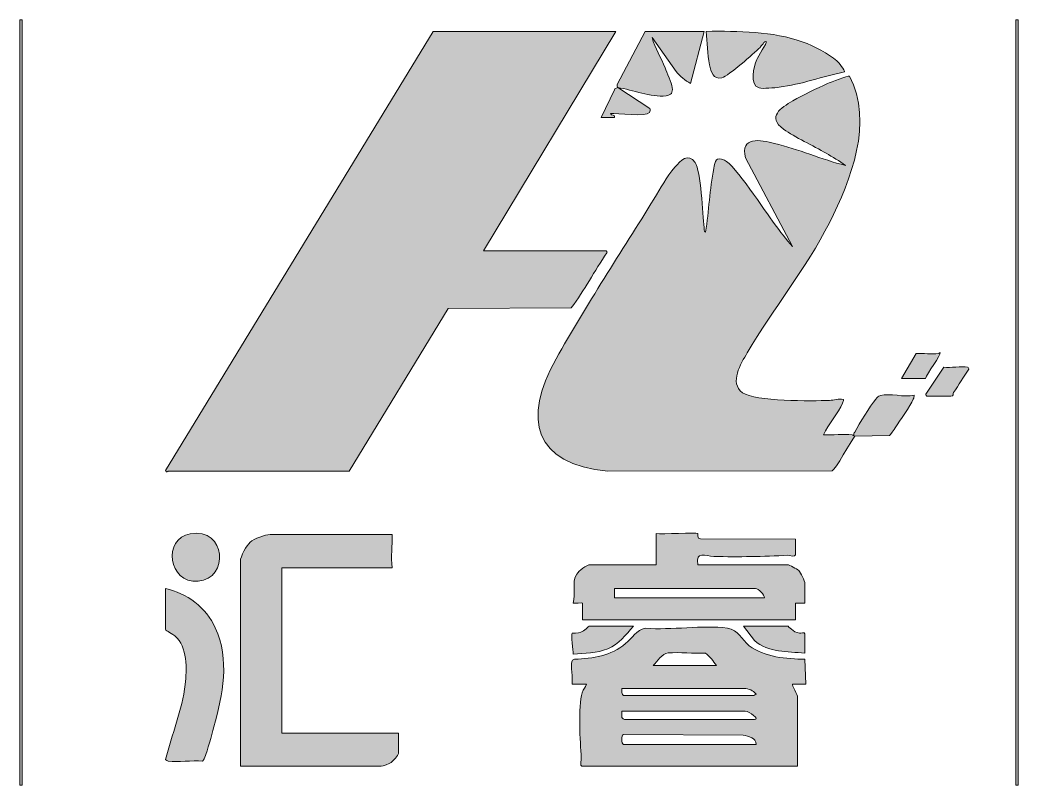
# Model space of a CAD drawing. Header units: millimetres. Extents: x -22 to 232, y 51 to 246.
import ezdxf

# ---------------------------------------------------------------- set-up
doc = ezdxf.new("R2010")
doc.units = ezdxf.units.MM
doc.header["$MEASUREMENT"] = 0
doc.layers.add('图层 1', color=7, linetype='Continuous', lineweight=0)

# ---------------------------------------------------------------- blocks, each defined once
blk = doc.blocks.new('Block_0')
at = {"layer": '图层 1', "true_color": 0x000000, "transparency": 33554687}
h = blk.add_hatch(color=18, dxfattribs=at)
h.dxf.hatch_style = 2
h.paths.add_polyline_path([(-21.7, 245.89), (-21.7, 51.15), (-22.22, 51.15), (-22.22, 245.89)])
h = blk.add_hatch(color=18, dxfattribs=at)
h.dxf.hatch_style = 2
h.paths.add_polyline_path([(231.25, 245.89), (231.77, 245.89), (231.77, 51.15), (231.25, 51.15)])
h = blk.add_hatch(color=18, dxfattribs=at)
h.dxf.hatch_style = 2
edge = h.paths.add_edge_path()
edge.add_spline(control_points=[(129.38, 242.98), (129.38, 242.98), (95.78, 187.15), (95.78, 187.15), (95.78, 187.15), (126.87, 187.15), (126.87, 187.15), (126.9, 187.15), (127.38, 186.77), (127.15, 186.61), (123.97, 182.07), (121.42, 177), (118.09, 172.65), (118.09, 172.65), (86.78, 172.47), (86.78, 172.47), (86.78, 172.47), (61.52, 131.06), (61.52, 131.06), (61.52, 131.06), (15.48, 131.06), (15.48, 131.06), (15.38, 131.06), (15.23, 130.53), (14.82, 131.19), (14.82, 131.19), (82.95, 242.98), (82.95, 242.98), (82.95, 242.98), (129.38, 242.98), (129.38, 242.98)], knot_values=[0, 0, 0, 0, 1, 1, 1, 2, 2, 2, 3, 3, 3, 4, 4, 4, 5, 5, 5, 6, 6, 6, 7, 7, 7, 8, 8, 8, 9, 9, 9, 10, 10, 10, 10], degree=3, periodic=0)
h = blk.add_hatch(color=18, dxfattribs=at)
h.dxf.hatch_style = 2
edge = h.paths.add_edge_path()
edge.add_spline(control_points=[(129.91, 228.69), (129.93, 228.72), (129.62, 229.06), (129.78, 229.46), (129.78, 229.46), (136.92, 242.98), (136.92, 242.98), (136.92, 242.98), (151.87, 242.98), (151.87, 242.98), (151.87, 242.98), (148.43, 229.75), (148.43, 229.75), (146.92, 230.41), (145.86, 231.65), (144.73, 232.79), (144.73, 232.79), (138.64, 241.39), (138.64, 241.39), (139.41, 238.72), (140.92, 236.29), (141.94, 233.7), (142.42, 232.49), (143.58, 229.81), (143.76, 228.69), (143.98, 227.32), (143.49, 226.77), (142.19, 226.6), (138.26, 226.08), (133.76, 228.11), (129.91, 228.69), (129.91, 228.69), (138.06, 223.35), (138.06, 223.35), (138.22, 223.06), (138.15, 222.61), (137.98, 222.33), (137.26, 221.13), (129.72, 222.18), (128.06, 222.07), (128.13, 221.43), (129.39, 221.91), (129.12, 221.02), (129.12, 221.02), (125.68, 221.02), (125.68, 221.02), (125.68, 221.02), (129.05, 228.1), (129.05, 228.1), (129.11, 228.58), (129.88, 228.64), (129.91, 228.69)], knot_values=[0, 0, 0, 0, 1, 1, 1, 2, 2, 2, 3, 3, 3, 4, 4, 4, 5, 5, 5, 6, 6, 6, 7, 7, 7, 8, 8, 8, 9, 9, 9, 10, 10, 10, 11, 11, 11, 12, 12, 12, 13, 13, 13, 14, 14, 14, 15, 15, 15, 16, 16, 16, 17, 17, 17, 17], degree=3, periodic=0)
h = blk.add_hatch(color=18, dxfattribs=at)
h.dxf.hatch_style = 2
edge = h.paths.add_edge_path()
edge.add_spline(control_points=[(185.65, 235.48), (185.98, 235.17), (187.86, 232.96), (187.59, 232.66), (182.1, 231.53), (176.55, 229.47), (170.98, 228.76), (169.92, 228.63), (166.76, 228.31), (165.89, 228.59), (163.29, 229.43), (164.53, 233.99), (165.27, 235.8), (165.54, 236.47), (167.93, 240.15), (167.74, 240.33), (167.34, 240.73), (166.38, 239.13), (166.13, 238.9), (164.37, 237.25), (158.31, 231.73), (156.38, 231.19), (154.21, 230.59), (153.67, 232.7), (153.27, 234.45), (152.64, 237.19), (152.74, 240.19), (152.4, 242.98), (160.67, 243.07), (169.21, 243.07), (177.08, 240.27), (179.63, 239.35), (183.66, 237.29), (185.65, 235.48)], knot_values=[0, 0, 0, 0, 1, 1, 1, 2, 2, 2, 3, 3, 3, 4, 4, 4, 5, 5, 5, 6, 6, 6, 7, 7, 7, 8, 8, 8, 9, 9, 9, 10, 10, 10, 11, 11, 11, 11], degree=3, periodic=0)
h = blk.add_hatch(color=18, dxfattribs=at)
h.dxf.hatch_style = 2
edge = h.paths.add_edge_path()
edge.add_spline(control_points=[(189.57, 140.32), (189.66, 140.31), (189.77, 140.02), (189.97, 140.05), (189.94, 140.39), (190.05, 140.69), (190.22, 140.99), (191.48, 143.2), (194.04, 147.56), (195.57, 149.4), (195.98, 149.9), (196.09, 150.09), (196.76, 150.28), (199.11, 150.94), (202.81, 149.76), (205.32, 150.37), (205.37, 150), (205.27, 149.71), (205.11, 149.38), (204.32, 147.63), (201.71, 143.89), (200.51, 142.08), (200.28, 141.73), (199.24, 140.15), (199.06, 140.09), (199.06, 140.09), (190.24, 139.92), (190.24, 139.92), (189.22, 138.79), (185.31, 131.35), (184.5, 131.11), (184.5, 131.11), (127.39, 131.05), (127.39, 131.05), (108.55, 132.79), (105.63, 144.3), (114.2, 159.6), (121.81, 173.17), (130.89, 187), (139.12, 200.3), (140.85, 203.09), (142.21, 205.9), (144.47, 208.44), (145.88, 210.03), (147.81, 212.19), (149.6, 209.62), (151.05, 207.55), (151.52, 196.35), (151.86, 193.09), (151.91, 192.64), (151.81, 192.22), (152.27, 191.91), (153.08, 197.2), (153.35, 202.87), (154.33, 208.11), (154.68, 210.02), (154.85, 211.19), (157.08, 210.22), (159.58, 209.13), (167.54, 197.03), (169.75, 194.05), (171.22, 192.07), (172.74, 190.06), (174.36, 188.21), (174.36, 188.21), (162.4, 210.77), (162.4, 210.77), (160.99, 216.4), (166.23, 215.35), (169.8, 214.48), (175.78, 213.01), (181.85, 210.39), (187.85, 208.85), (186.3, 209.99), (184.57, 210.99), (182.91, 211.97), (179.68, 213.87), (174.99, 216.01), (172.11, 218.1), (167.81, 221.22), (171.4, 223.52), (174.45, 225.29), (176.98, 226.77), (180.59, 228.51), (183.29, 229.68), (184.06, 230.01), (188.5, 231.81), (188.88, 231.57), (195.04, 219.85), (189.27, 205.21), (183.76, 194.28), (177.83, 182.51), (169.46, 172.42), (162.87, 161.2), (161.25, 158.43), (158.19, 153.54), (161.65, 151.02), (164.86, 148.69), (179.37, 148.89), (183.76, 149.04), (184.89, 149.08), (186.11, 149.54), (187.32, 149.31), (187.4, 148.94), (187.26, 148.66), (187.12, 148.33), (186.06, 145.82), (183.38, 142.98), (182.3, 140.32), (184.59, 140.11), (187.35, 140.6), (189.57, 140.32)], knot_values=[0, 0, 0, 0, 1, 1, 1, 2, 2, 2, 3, 3, 3, 4, 4, 4, 5, 5, 5, 6, 6, 6, 7, 7, 7, 8, 8, 8, 9, 9, 9, 10, 10, 10, 11, 11, 11, 12, 12, 12, 13, 13, 13, 14, 14, 14, 15, 15, 15, 16, 16, 16, 17, 17, 17, 18, 18, 18, 19, 19, 19, 20, 20, 20, 21, 21, 21, 22, 22, 22, 23, 23, 23, 24, 24, 24, 25, 25, 25, 26, 26, 26, 27, 27, 27, 28, 28, 28, 29, 29, 29, 30, 30, 30, 31, 31, 31, 32, 32, 32, 33, 33, 33, 34, 34, 34, 35, 35, 35, 36, 36, 36, 37, 37, 37, 37], degree=3, periodic=0)
h = blk.add_hatch(color=18, dxfattribs=at)
h.dxf.hatch_style = 2
edge = h.paths.add_edge_path()
edge.add_spline(control_points=[(211.53, 160.95), (211.63, 160.97), (211.72, 161.28), (211.93, 161.22), (212.3, 160.73), (208.5, 155.74), (208.23, 154.6), (208.23, 154.6), (202.14, 154.6), (202.14, 154.6), (202.14, 154.6), (205.85, 160.95), (205.85, 160.95), (207.63, 161.13), (209.81, 160.72), (211.53, 160.95)], knot_values=[0, 0, 0, 0, 1, 1, 1, 2, 2, 2, 3, 3, 3, 4, 4, 4, 5, 5, 5, 5], degree=3, periodic=0)
h = blk.add_hatch(color=18, dxfattribs=at)
h.dxf.hatch_style = 2
edge = h.paths.add_edge_path()
edge.add_spline(control_points=[(218.94, 157.52), (219.02, 157.5), (219.45, 157.13), (219.22, 156.98), (217.89, 155.02), (216.7, 152.98), (215.35, 151.04), (215.21, 150.83), (215.45, 150.11), (214.71, 150.11), (214.71, 150.11), (208.62, 150.11), (208.62, 150.11), (208.59, 150.11), (208.11, 150.48), (208.34, 150.65), (208.34, 150.65), (212.86, 157.52), (212.86, 157.52), (214.53, 157.24), (217.45, 157.89), (218.94, 157.52)], knot_values=[0, 0, 0, 0, 1, 1, 1, 2, 2, 2, 3, 3, 3, 4, 4, 4, 5, 5, 5, 6, 6, 6, 7, 7, 7, 7], degree=3, periodic=0)
h = blk.add_hatch(color=18, dxfattribs=at)
h.dxf.hatch_style = 2
edge = h.paths.add_edge_path()
edge.add_spline(control_points=[(21.1, 115.12), (30.33, 116.71), (31.1, 103.67), (23.12, 103.03), (15.42, 102.42), (14.09, 113.91), (21.1, 115.12)], knot_values=[0, 0, 0, 0, 1, 1, 1, 2, 2, 2, 2], degree=3, periodic=0)
h = blk.add_hatch(color=18, dxfattribs=at)
h.dxf.hatch_style = 2
edge = h.paths.add_edge_path()
edge.add_spline(control_points=[(72.5, 114.92), (72.63, 112.06), (72.08, 109.3), (72.48, 106.46), (72.48, 106.46), (44.45, 106.45), (44.45, 106.45), (44.45, 106.45), (44.45, 64.38), (44.45, 64.38), (44.45, 64.38), (74.08, 64.38), (74.08, 64.38), (74.08, 64.38), (74.08, 59.22), (74.08, 59.22), (74.08, 58.8), (72.67, 57.14), (72.22, 56.85), (71.87, 56.63), (69.99, 55.92), (69.72, 55.92), (69.72, 55.92), (33.87, 55.92), (33.87, 55.92), (33.87, 55.92), (33.87, 108.17), (33.87, 108.17), (33.87, 109.27), (35.47, 112.2), (36.34, 112.97), (37.28, 113.81), (40.21, 114.92), (41.41, 114.92), (41.41, 114.92), (72.5, 114.92), (72.5, 114.92)], knot_values=[0, 0, 0, 0, 1, 1, 1, 2, 2, 2, 3, 3, 3, 4, 4, 4, 5, 5, 5, 6, 6, 6, 7, 7, 7, 8, 8, 8, 9, 9, 9, 10, 10, 10, 11, 11, 11, 12, 12, 12, 12], degree=3, periodic=0)
h = blk.add_hatch(color=18, dxfattribs=at)
h.dxf.hatch_style = 2
edge = h.paths.add_edge_path()
edge.add_spline(control_points=[(167.22, 98.78), (167.32, 99.59), (165.69, 101.16), (164.97, 101.16), (164.97, 101.16), (129.12, 101.16), (129.12, 101.16), (129.12, 101.16), (129.12, 98.78), (129.12, 98.78), (129.12, 98.78), (167.22, 98.78), (167.22, 98.78)], knot_values=[0, 0, 0, 0, 1, 1, 1, 2, 2, 2, 3, 3, 3, 4, 4, 4, 4], degree=3, periodic=0)
edge = h.paths.add_edge_path()
edge.add_spline(control_points=[(150.28, 115.18), (150.38, 115.08), (150.05, 113.79), (150.94, 113.86), (150.94, 113.86), (175.15, 113.73), (175.15, 113.73), (175.15, 113.73), (175.15, 109.76), (175.15, 109.76), (175.15, 109.07), (173.62, 109.66), (173.18, 109.64), (167.07, 109.32), (160.6, 109.16), (154.37, 109.35), (152.14, 109.42), (149.71, 110.89), (150.28, 107.24), (150.28, 107.24), (173.17, 107.24), (173.17, 107.24), (173.49, 107.24), (175.62, 106.12), (175.95, 105.79), (176.53, 105.22), (177.54, 103.11), (177.54, 102.35), (177.54, 102.35), (177.54, 97.45), (177.54, 97.45), (177.54, 97.34), (175.15, 97.57), (175.15, 97.45), (175.15, 97.45), (175.15, 93.22), (175.15, 93.22), (175.15, 93.22), (120.91, 93.22), (120.91, 93.22), (120.91, 93.22), (120.91, 97.45), (120.91, 97.45), (120.91, 97.57), (118.83, 97.37), (118.53, 97.46), (119.3, 99.77), (118.1, 102.74), (119.47, 104.85), (120, 105.66), (121.96, 107.24), (122.9, 107.24), (122.9, 107.24), (139.7, 107.24), (139.7, 107.24), (139.7, 107.24), (139.7, 115.18), (139.7, 115.18), (141.04, 114.88), (149.93, 115.57), (150.28, 115.18)], knot_values=[0, 0, 0, 0, 1, 1, 1, 2, 2, 2, 3, 3, 3, 4, 4, 4, 5, 5, 5, 6, 6, 6, 7, 7, 7, 8, 8, 8, 9, 9, 9, 10, 10, 10, 11, 11, 11, 12, 12, 12, 13, 13, 13, 14, 14, 14, 15, 15, 15, 16, 16, 16, 17, 17, 17, 18, 18, 18, 19, 19, 19, 20, 20, 20, 20], degree=3, periodic=0)
h = blk.add_hatch(color=18, dxfattribs=at)
h.dxf.hatch_style = 2
edge = h.paths.add_edge_path()
edge.add_spline(control_points=[(15.48, 57.24), (15.42, 57.25), (14.83, 57.51), (14.81, 57.66), (16.41, 63.93), (19.06, 70.28), (19.81, 76.72), (20.26, 80.61), (20.48, 86.34), (17.2, 89.12), (16.76, 89.5), (14.82, 90.48), (14.82, 90.71), (14.82, 90.71), (14.82, 101.16), (14.82, 101.16), (20.23, 100.07), (25.18, 96.23), (27.48, 91.2), (31.2, 83.05), (29.42, 74.21), (27.12, 65.97), (26.47, 63.62), (25.61, 60.2), (24.74, 58.03), (24.61, 57.72), (24.47, 57.45), (24.21, 57.24), (21.53, 57.53), (18.05, 56.84), (15.48, 57.24)], knot_values=[0, 0, 0, 0, 1, 1, 1, 2, 2, 2, 3, 3, 3, 4, 4, 4, 5, 5, 5, 6, 6, 6, 7, 7, 7, 8, 8, 8, 9, 9, 9, 10, 10, 10, 10], degree=3, periodic=0)
h = blk.add_hatch(color=18, dxfattribs=at)
h.dxf.hatch_style = 2
edge = h.paths.add_edge_path()
edge.add_spline(control_points=[(131.37, 61.47), (131.37, 61.47), (165.1, 61.47), (165.1, 61.47), (165.24, 63.23), (163.11, 63.53), (161.79, 63.85), (161.79, 63.85), (131.37, 64.03), (131.37, 64.03), (130.69, 63.81), (130.83, 61.64), (131.37, 61.47)], knot_values=[0, 0, 0, 0, 1, 1, 1, 2, 2, 2, 3, 3, 3, 4, 4, 4, 4], degree=3, periodic=0)
edge = h.paths.add_edge_path()
edge.add_spline(control_points=[(130.97, 69.94), (130.98, 68.61), (130.58, 67.82), (132.16, 67.82), (132.16, 67.82), (164.7, 67.82), (164.7, 67.82), (166.13, 67.82), (163.47, 69.94), (162.32, 69.94), (162.32, 69.94), (130.97, 69.94), (130.97, 69.94)], knot_values=[0, 0, 0, 0, 1, 1, 1, 2, 2, 2, 3, 3, 3, 4, 4, 4, 4], degree=3, periodic=0)
edge = h.paths.add_edge_path()
edge.add_spline(control_points=[(131.37, 73.91), (131.37, 73.91), (164.44, 73.91), (164.44, 73.91), (164.48, 73.91), (165.13, 74.23), (165.1, 74.3), (164.35, 75.32), (163.27, 75.6), (162.05, 75.76), (162.05, 75.76), (130.98, 75.75), (130.98, 75.75), (130.93, 75.25), (130.85, 74.07), (131.37, 73.91)], knot_values=[0, 0, 0, 0, 1, 1, 1, 2, 2, 2, 3, 3, 3, 4, 4, 4, 5, 5, 5, 5], degree=3, periodic=0)
edge = h.paths.add_edge_path()
edge.add_spline(control_points=[(155.05, 81.58), (154.14, 82.65), (153.39, 83.89), (152.21, 84.7), (149.19, 84.57), (145.69, 85.06), (142.73, 84.77), (141.18, 84.62), (139.98, 82.66), (138.91, 81.58), (138.91, 81.58), (155.05, 81.58), (155.05, 81.58)], knot_values=[0, 0, 0, 0, 1, 1, 1, 2, 2, 2, 3, 3, 3, 4, 4, 4, 4], degree=3, periodic=0)
edge = h.paths.add_edge_path()
edge.add_spline(control_points=[(118.27, 82.77), (118.33, 82.98), (118.69, 83.16), (118.93, 83.17), (123.63, 83.28), (128.18, 84.13), (131.89, 87.14), (133.56, 88.5), (134.65, 90.63), (136.98, 91.04), (143.44, 90.54), (151.54, 91.93), (157.8, 91.08), (160.64, 90.69), (161.39, 88.15), (163.38, 86.61), (167.13, 83.71), (172.94, 83.22), (177.54, 83.17), (177.54, 83.17), (177.8, 76.82), (177.8, 76.82), (177.8, 76.82), (174.36, 76.82), (174.36, 76.82), (174.18, 76.65), (175.68, 73.96), (175.68, 73.51), (175.68, 73.51), (175.68, 55.92), (175.68, 55.92), (175.68, 55.92), (120.78, 55.92), (120.78, 55.92), (120.27, 55.92), (120.66, 57.73), (120.63, 58.16), (120.37, 62.1), (119.75, 71.14), (120.83, 74.65), (121.12, 75.61), (121.73, 75.96), (121.97, 76.82), (121.97, 76.82), (118.27, 76.82), (118.27, 76.82), (118.56, 78.32), (117.88, 81.51), (118.27, 82.77)], knot_values=[0, 0, 0, 0, 1, 1, 1, 2, 2, 2, 3, 3, 3, 4, 4, 4, 5, 5, 5, 6, 6, 6, 7, 7, 7, 8, 8, 8, 9, 9, 9, 10, 10, 10, 11, 11, 11, 12, 12, 12, 13, 13, 13, 14, 14, 14, 15, 15, 15, 16, 16, 16, 16], degree=3, periodic=0)
h = blk.add_hatch(color=18, dxfattribs=at)
h.dxf.hatch_style = 2
edge = h.paths.add_edge_path()
edge.add_spline(control_points=[(133.88, 91.63), (131.95, 89.35), (130.24, 87.02), (127.36, 85.85), (124.57, 84.71), (121.5, 84.62), (118.53, 84.49), (118.62, 85.29), (117.96, 89.48), (118.27, 89.78), (118.35, 89.86), (119.82, 89.79), (120.53, 90.03), (121.33, 90.31), (122.5, 91.63), (122.63, 91.63), (122.63, 91.63), (133.88, 91.63), (133.88, 91.63)], knot_values=[0, 0, 0, 0, 1, 1, 1, 2, 2, 2, 3, 3, 3, 4, 4, 4, 5, 5, 5, 6, 6, 6, 6], degree=3, periodic=0)
h = blk.add_hatch(color=18, dxfattribs=at)
h.dxf.hatch_style = 2
edge = h.paths.add_edge_path()
edge.add_spline(control_points=[(177.54, 84.75), (173.05, 85.11), (168.33, 84.86), (164.69, 87.92), (164.69, 87.92), (161.92, 91.63), (161.92, 91.63), (161.92, 91.63), (173.17, 91.63), (173.17, 91.63), (173.35, 91.63), (174.53, 90.03), (176.12, 89.79), (176.43, 89.74), (177.54, 90.19), (177.54, 89.65), (177.54, 89.65), (177.54, 84.75), (177.54, 84.75)], knot_values=[0, 0, 0, 0, 1, 1, 1, 2, 2, 2, 3, 3, 3, 4, 4, 4, 5, 5, 5, 6, 6, 6, 6], degree=3, periodic=0)
at = {"layer": '图层 1'}
for points in [[(-21.7, 245.89), (-21.7, 51.15), (-22.22, 51.15), (-22.22, 245.89)], [(231.25, 245.89), (231.77, 245.89), (231.77, 51.15), (231.25, 51.15)]]:
    blk.add_lwpolyline(points, close=True, dxfattribs=at)
for points, knots in [([(129.38, 242.98), (129.38, 242.98), (95.78, 187.15), (95.78, 187.15), (95.78, 187.15), (126.87, 187.15), (126.87, 187.15), (126.9, 187.15), (127.38, 186.77), (127.15, 186.61), (123.97, 182.07), (121.42, 177), (118.09, 172.65), (118.09, 172.65), (86.78, 172.47), (86.78, 172.47), (86.78, 172.47), (61.52, 131.06), (61.52, 131.06), (61.52, 131.06), (15.48, 131.06), (15.48, 131.06), (15.38, 131.06), (15.23, 130.53), (14.82, 131.19), (14.82, 131.19), (82.95, 242.98), (82.95, 242.98), (82.95, 242.98), (129.38, 242.98), (129.38, 242.98)], [0, 0, 0, 0, 1, 1, 1, 2, 2, 2, 3, 3, 3, 4, 4, 4, 5, 5, 5, 6, 6, 6, 7, 7, 7, 8, 8, 8, 9, 9, 9, 10, 10, 10, 10]), ([(129.91, 228.69), (129.93, 228.72), (129.62, 229.06), (129.78, 229.46), (129.78, 229.46), (136.92, 242.98), (136.92, 242.98), (136.92, 242.98), (151.87, 242.98), (151.87, 242.98), (151.87, 242.98), (148.43, 229.75), (148.43, 229.75), (146.92, 230.41), (145.86, 231.65), (144.73, 232.79), (144.73, 232.79), (138.64, 241.39), (138.64, 241.39), (139.41, 238.72), (140.92, 236.29), (141.94, 233.7), (142.42, 232.49), (143.58, 229.81), (143.76, 228.69), (143.98, 227.32), (143.49, 226.77), (142.19, 226.6), (138.26, 226.08), (133.76, 228.11), (129.91, 228.69), (129.91, 228.69), (138.06, 223.35), (138.06, 223.35), (138.22, 223.06), (138.15, 222.61), (137.98, 222.33), (137.26, 221.13), (129.72, 222.18), (128.06, 222.07), (128.13, 221.43), (129.39, 221.91), (129.12, 221.02), (129.12, 221.02), (125.68, 221.02), (125.68, 221.02), (125.68, 221.02), (129.05, 228.1), (129.05, 228.1), (129.11, 228.58), (129.88, 228.64), (129.91, 228.69)], [0, 0, 0, 0, 1, 1, 1, 2, 2, 2, 3, 3, 3, 4, 4, 4, 5, 5, 5, 6, 6, 6, 7, 7, 7, 8, 8, 8, 9, 9, 9, 10, 10, 10, 11, 11, 11, 12, 12, 12, 13, 13, 13, 14, 14, 14, 15, 15, 15, 16, 16, 16, 17, 17, 17, 17]), ([(185.65, 235.48), (185.98, 235.17), (187.86, 232.96), (187.59, 232.66), (182.1, 231.53), (176.55, 229.47), (170.98, 228.76), (169.92, 228.63), (166.76, 228.31), (165.89, 228.59), (163.29, 229.43), (164.53, 233.99), (165.27, 235.8), (165.54, 236.47), (167.93, 240.15), (167.74, 240.33), (167.34, 240.73), (166.38, 239.13), (166.13, 238.9), (164.37, 237.25), (158.31, 231.73), (156.38, 231.19), (154.21, 230.59), (153.67, 232.7), (153.27, 234.45), (152.64, 237.19), (152.74, 240.19), (152.4, 242.98), (160.67, 243.07), (169.21, 243.07), (177.08, 240.27), (179.63, 239.35), (183.66, 237.29), (185.65, 235.48)], [0, 0, 0, 0, 1, 1, 1, 2, 2, 2, 3, 3, 3, 4, 4, 4, 5, 5, 5, 6, 6, 6, 7, 7, 7, 8, 8, 8, 9, 9, 9, 10, 10, 10, 11, 11, 11, 11]), ([(189.57, 140.32), (189.66, 140.31), (189.77, 140.02), (189.97, 140.05), (189.94, 140.39), (190.05, 140.69), (190.22, 140.99), (191.48, 143.2), (194.04, 147.56), (195.57, 149.4), (195.98, 149.9), (196.09, 150.09), (196.76, 150.28), (199.11, 150.94), (202.81, 149.76), (205.32, 150.37), (205.37, 150), (205.27, 149.71), (205.11, 149.38), (204.32, 147.63), (201.71, 143.89), (200.51, 142.08), (200.28, 141.73), (199.24, 140.15), (199.06, 140.09), (199.06, 140.09), (190.24, 139.92), (190.24, 139.92), (189.22, 138.79), (185.31, 131.35), (184.5, 131.11), (184.5, 131.11), (127.39, 131.05), (127.39, 131.05), (108.55, 132.79), (105.63, 144.3), (114.2, 159.6), (121.81, 173.17), (130.89, 187), (139.12, 200.3), (140.85, 203.09), (142.21, 205.9), (144.47, 208.44), (145.88, 210.03), (147.81, 212.19), (149.6, 209.62), (151.05, 207.55), (151.52, 196.35), (151.86, 193.09), (151.91, 192.64), (151.81, 192.22), (152.27, 191.91), (153.08, 197.2), (153.35, 202.87), (154.33, 208.11), (154.68, 210.02), (154.85, 211.19), (157.08, 210.22), (159.58, 209.13), (167.54, 197.03), (169.75, 194.05), (171.22, 192.07), (172.74, 190.06), (174.36, 188.21), (174.36, 188.21), (162.4, 210.77), (162.4, 210.77), (160.99, 216.4), (166.23, 215.35), (169.8, 214.48), (175.78, 213.01), (181.85, 210.39), (187.85, 208.85), (186.3, 209.99), (184.57, 210.99), (182.91, 211.97), (179.68, 213.87), (174.99, 216.01), (172.11, 218.1), (167.81, 221.22), (171.4, 223.52), (174.45, 225.29), (176.98, 226.77), (180.59, 228.51), (183.29, 229.68), (184.06, 230.01), (188.5, 231.81), (188.88, 231.57), (195.04, 219.85), (189.27, 205.21), (183.76, 194.28), (177.83, 182.51), (169.46, 172.42), (162.87, 161.2), (161.25, 158.43), (158.19, 153.54), (161.65, 151.02), (164.86, 148.69), (179.37, 148.89), (183.76, 149.04), (184.89, 149.08), (186.11, 149.54), (187.32, 149.31), (187.4, 148.94), (187.26, 148.66), (187.12, 148.33), (186.06, 145.82), (183.38, 142.98), (182.3, 140.32), (184.59, 140.11), (187.35, 140.6), (189.57, 140.32)], [0, 0, 0, 0, 1, 1, 1, 2, 2, 2, 3, 3, 3, 4, 4, 4, 5, 5, 5, 6, 6, 6, 7, 7, 7, 8, 8, 8, 9, 9, 9, 10, 10, 10, 11, 11, 11, 12, 12, 12, 13, 13, 13, 14, 14, 14, 15, 15, 15, 16, 16, 16, 17, 17, 17, 18, 18, 18, 19, 19, 19, 20, 20, 20, 21, 21, 21, 22, 22, 22, 23, 23, 23, 24, 24, 24, 25, 25, 25, 26, 26, 26, 27, 27, 27, 28, 28, 28, 29, 29, 29, 30, 30, 30, 31, 31, 31, 32, 32, 32, 33, 33, 33, 34, 34, 34, 35, 35, 35, 36, 36, 36, 37, 37, 37, 37]), ([(211.53, 160.95), (211.63, 160.97), (211.72, 161.28), (211.93, 161.22), (212.3, 160.73), (208.5, 155.74), (208.23, 154.6), (208.23, 154.6), (202.14, 154.6), (202.14, 154.6), (202.14, 154.6), (205.85, 160.95), (205.85, 160.95), (207.63, 161.13), (209.81, 160.72), (211.53, 160.95)], [0, 0, 0, 0, 1, 1, 1, 2, 2, 2, 3, 3, 3, 4, 4, 4, 5, 5, 5, 5]), ([(218.94, 157.52), (219.02, 157.5), (219.45, 157.13), (219.22, 156.98), (217.89, 155.02), (216.7, 152.98), (215.35, 151.04), (215.21, 150.83), (215.45, 150.11), (214.71, 150.11), (214.71, 150.11), (208.62, 150.11), (208.62, 150.11), (208.59, 150.11), (208.11, 150.48), (208.34, 150.65), (208.34, 150.65), (212.86, 157.52), (212.86, 157.52), (214.53, 157.24), (217.45, 157.89), (218.94, 157.52)], [0, 0, 0, 0, 1, 1, 1, 2, 2, 2, 3, 3, 3, 4, 4, 4, 5, 5, 5, 6, 6, 6, 7, 7, 7, 7]), ([(21.1, 115.12), (30.33, 116.71), (31.1, 103.67), (23.12, 103.03), (15.42, 102.42), (14.09, 113.91), (21.1, 115.12)], [0, 0, 0, 0, 1, 1, 1, 2, 2, 2, 2]), ([(72.5, 114.92), (72.63, 112.06), (72.08, 109.3), (72.48, 106.46), (72.48, 106.46), (44.45, 106.45), (44.45, 106.45), (44.45, 106.45), (44.45, 64.38), (44.45, 64.38), (44.45, 64.38), (74.08, 64.38), (74.08, 64.38), (74.08, 64.38), (74.08, 59.22), (74.08, 59.22), (74.08, 58.8), (72.67, 57.14), (72.22, 56.85), (71.87, 56.63), (69.99, 55.92), (69.72, 55.92), (69.72, 55.92), (33.87, 55.92), (33.87, 55.92), (33.87, 55.92), (33.87, 108.17), (33.87, 108.17), (33.87, 109.27), (35.47, 112.2), (36.34, 112.97), (37.28, 113.81), (40.21, 114.92), (41.41, 114.92), (41.41, 114.92), (72.5, 114.92), (72.5, 114.92)], [0, 0, 0, 0, 1, 1, 1, 2, 2, 2, 3, 3, 3, 4, 4, 4, 5, 5, 5, 6, 6, 6, 7, 7, 7, 8, 8, 8, 9, 9, 9, 10, 10, 10, 11, 11, 11, 12, 12, 12, 12]), ([(150.28, 115.18), (150.38, 115.08), (150.05, 113.79), (150.94, 113.86), (150.94, 113.86), (175.15, 113.73), (175.15, 113.73), (175.15, 113.73), (175.15, 109.76), (175.15, 109.76), (175.15, 109.07), (173.62, 109.66), (173.18, 109.64), (167.07, 109.32), (160.6, 109.16), (154.37, 109.35), (152.14, 109.42), (149.71, 110.89), (150.28, 107.24), (150.28, 107.24), (173.17, 107.24), (173.17, 107.24), (173.49, 107.24), (175.62, 106.12), (175.95, 105.79), (176.53, 105.22), (177.54, 103.11), (177.54, 102.35), (177.54, 102.35), (177.54, 97.45), (177.54, 97.45), (177.54, 97.34), (175.15, 97.57), (175.15, 97.45), (175.15, 97.45), (175.15, 93.22), (175.15, 93.22), (175.15, 93.22), (120.91, 93.22), (120.91, 93.22), (120.91, 93.22), (120.91, 97.45), (120.91, 97.45), (120.91, 97.57), (118.83, 97.37), (118.53, 97.46), (119.3, 99.77), (118.1, 102.74), (119.47, 104.85), (120, 105.66), (121.96, 107.24), (122.9, 107.24), (122.9, 107.24), (139.7, 107.24), (139.7, 107.24), (139.7, 107.24), (139.7, 115.18), (139.7, 115.18), (141.04, 114.88), (149.93, 115.57), (150.28, 115.18)], [0, 0, 0, 0, 1, 1, 1, 2, 2, 2, 3, 3, 3, 4, 4, 4, 5, 5, 5, 6, 6, 6, 7, 7, 7, 8, 8, 8, 9, 9, 9, 10, 10, 10, 11, 11, 11, 12, 12, 12, 13, 13, 13, 14, 14, 14, 15, 15, 15, 16, 16, 16, 17, 17, 17, 18, 18, 18, 19, 19, 19, 20, 20, 20, 20]), ([(15.48, 57.24), (15.42, 57.25), (14.83, 57.51), (14.81, 57.66), (16.41, 63.93), (19.06, 70.28), (19.81, 76.72), (20.26, 80.61), (20.48, 86.34), (17.2, 89.12), (16.76, 89.5), (14.82, 90.48), (14.82, 90.71), (14.82, 90.71), (14.82, 101.16), (14.82, 101.16), (20.23, 100.07), (25.18, 96.23), (27.48, 91.2), (31.2, 83.05), (29.42, 74.21), (27.12, 65.97), (26.47, 63.62), (25.61, 60.2), (24.74, 58.03), (24.61, 57.72), (24.47, 57.45), (24.21, 57.24), (21.53, 57.53), (18.05, 56.84), (15.48, 57.24)], [0, 0, 0, 0, 1, 1, 1, 2, 2, 2, 3, 3, 3, 4, 4, 4, 5, 5, 5, 6, 6, 6, 7, 7, 7, 8, 8, 8, 9, 9, 9, 10, 10, 10, 10]), ([(167.22, 98.78), (167.32, 99.59), (165.69, 101.16), (164.97, 101.16), (164.97, 101.16), (129.12, 101.16), (129.12, 101.16), (129.12, 101.16), (129.12, 98.78), (129.12, 98.78), (129.12, 98.78), (167.22, 98.78), (167.22, 98.78)], [0, 0, 0, 0, 1, 1, 1, 2, 2, 2, 3, 3, 3, 4, 4, 4, 4]), ([(118.27, 82.77), (118.33, 82.98), (118.69, 83.16), (118.93, 83.17), (123.63, 83.28), (128.18, 84.13), (131.89, 87.14), (133.56, 88.5), (134.65, 90.63), (136.98, 91.04), (143.44, 90.54), (151.54, 91.93), (157.8, 91.08), (160.64, 90.69), (161.39, 88.15), (163.38, 86.61), (167.13, 83.71), (172.94, 83.22), (177.54, 83.17), (177.54, 83.17), (177.8, 76.82), (177.8, 76.82), (177.8, 76.82), (174.36, 76.82), (174.36, 76.82), (174.18, 76.65), (175.68, 73.96), (175.68, 73.51), (175.68, 73.51), (175.68, 55.92), (175.68, 55.92), (175.68, 55.92), (120.78, 55.92), (120.78, 55.92), (120.27, 55.92), (120.66, 57.73), (120.63, 58.16), (120.37, 62.1), (119.75, 71.14), (120.83, 74.65), (121.12, 75.61), (121.73, 75.96), (121.97, 76.82), (121.97, 76.82), (118.27, 76.82), (118.27, 76.82), (118.56, 78.32), (117.88, 81.51), (118.27, 82.77)], [0, 0, 0, 0, 1, 1, 1, 2, 2, 2, 3, 3, 3, 4, 4, 4, 5, 5, 5, 6, 6, 6, 7, 7, 7, 8, 8, 8, 9, 9, 9, 10, 10, 10, 11, 11, 11, 12, 12, 12, 13, 13, 13, 14, 14, 14, 15, 15, 15, 16, 16, 16, 16]), ([(133.88, 91.63), (131.95, 89.35), (130.24, 87.02), (127.36, 85.85), (124.57, 84.71), (121.5, 84.62), (118.53, 84.49), (118.62, 85.29), (117.96, 89.48), (118.27, 89.78), (118.35, 89.86), (119.82, 89.79), (120.53, 90.03), (121.33, 90.31), (122.5, 91.63), (122.63, 91.63), (122.63, 91.63), (133.88, 91.63), (133.88, 91.63)], [0, 0, 0, 0, 1, 1, 1, 2, 2, 2, 3, 3, 3, 4, 4, 4, 5, 5, 5, 6, 6, 6, 6]), ([(177.54, 84.75), (173.05, 85.11), (168.33, 84.86), (164.69, 87.92), (164.69, 87.92), (161.92, 91.63), (161.92, 91.63), (161.92, 91.63), (173.17, 91.63), (173.17, 91.63), (173.35, 91.63), (174.53, 90.03), (176.12, 89.79), (176.43, 89.74), (177.54, 90.19), (177.54, 89.65), (177.54, 89.65), (177.54, 84.75), (177.54, 84.75)], [0, 0, 0, 0, 1, 1, 1, 2, 2, 2, 3, 3, 3, 4, 4, 4, 5, 5, 5, 6, 6, 6, 6]), ([(155.05, 81.58), (154.14, 82.65), (153.39, 83.89), (152.21, 84.7), (149.19, 84.57), (145.69, 85.06), (142.73, 84.77), (141.18, 84.62), (139.98, 82.66), (138.91, 81.58), (138.91, 81.58), (155.05, 81.58), (155.05, 81.58)], [0, 0, 0, 0, 1, 1, 1, 2, 2, 2, 3, 3, 3, 4, 4, 4, 4]), ([(131.37, 73.91), (131.37, 73.91), (164.44, 73.91), (164.44, 73.91), (164.48, 73.91), (165.13, 74.23), (165.1, 74.3), (164.35, 75.32), (163.27, 75.6), (162.05, 75.76), (162.05, 75.76), (130.98, 75.75), (130.98, 75.75), (130.93, 75.25), (130.85, 74.07), (131.37, 73.91)], [0, 0, 0, 0, 1, 1, 1, 2, 2, 2, 3, 3, 3, 4, 4, 4, 5, 5, 5, 5]), ([(130.97, 69.94), (130.98, 68.61), (130.58, 67.82), (132.16, 67.82), (132.16, 67.82), (164.7, 67.82), (164.7, 67.82), (166.13, 67.82), (163.47, 69.94), (162.32, 69.94), (162.32, 69.94), (130.97, 69.94), (130.97, 69.94)], [0, 0, 0, 0, 1, 1, 1, 2, 2, 2, 3, 3, 3, 4, 4, 4, 4]), ([(131.37, 61.47), (131.37, 61.47), (165.1, 61.47), (165.1, 61.47), (165.24, 63.23), (163.11, 63.53), (161.79, 63.85), (161.79, 63.85), (131.37, 64.03), (131.37, 64.03), (130.69, 63.81), (130.83, 61.64), (131.37, 61.47)], [0, 0, 0, 0, 1, 1, 1, 2, 2, 2, 3, 3, 3, 4, 4, 4, 4])]:
    blk.add_open_spline(points, degree=3, knots=knots, dxfattribs=at)

msp = doc.modelspace()

# ---------------------------------------------------------------- block references
at = {"layer": '图层 1'}
msp.add_blockref('Block_0', (0, 0), dxfattribs=at)

doc.saveas('drawing.dxf')
